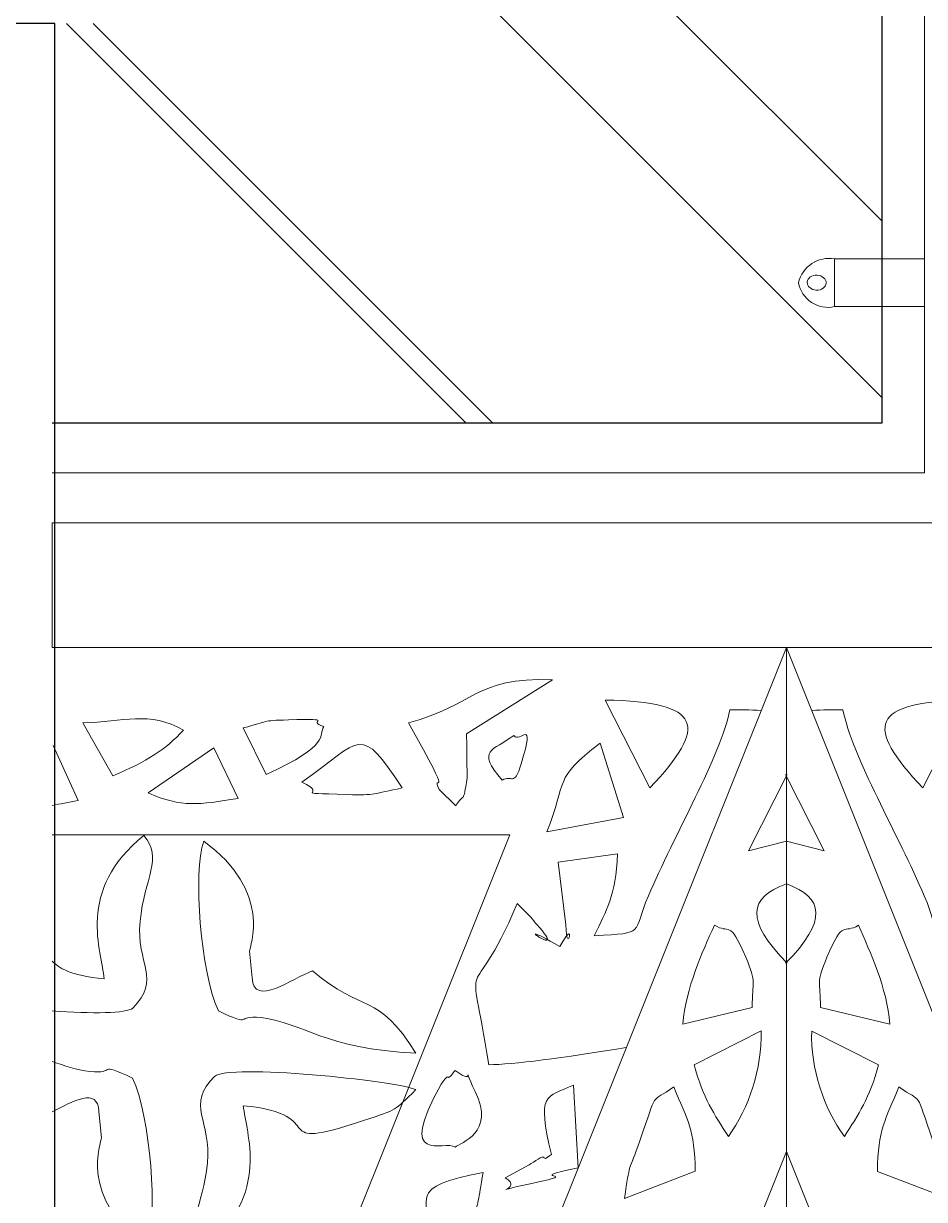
# Model space of a CAD drawing. Header units: inches. Extents: x 249 to 1192, y -18 to 440.
# Drawn here: x 622.884 to 623.605, y 265.706 to 266.648 of the extents above; entities that cross this region are included whole.
import ezdxf

# ---------------------------------------------------------------- set-up
doc = ezdxf.new("R2010")
doc.units = ezdxf.units.IN
doc.header["$MEASUREMENT"] = 0
for name, color, linetype, lineweight in [('ACP', 15, 'Continuous', 15), ('BALOK', 3, 'Continuous', 20), ('BESI', 201, 'Continuous', 0), ('KACA', 141, 'Continuous', 30), ('KUSEN', 16, 'Continuous', 15)]:
    doc.layers.add(name, color=color, linetype=linetype, lineweight=lineweight)
doc.layers.add('KOLOM', color=5, linetype='Continuous')

# ---------------------------------------------------------------- blocks, each defined once
blk = doc.blocks.new('GORGA')
blk.add_lwpolyline([(366.59218, 151.19092), (367.59218, 151.19092), (367.59218, 149.19092), (366.59218, 149.19092)], close=True)
blk.add_lwpolyline([(366.59218, 151.19092), (367.59218, 151.19092), (367.59218, 149.19092), (366.59218, 149.19092)], close=True)
blk = doc.blocks.new('GOTGAA')
for points in [[(0.01962, 2.46158), (1.01962, -0.03842), (0.01962, -0.03842), (0.01962, 2.46158)], [(0.01962, 2.05769), (0.79807, 0.11158), (0.01962, 0.11158)]]:
    blk.add_lwpolyline(points)
for points in [[(0.01905, 2.35984), (0.01905, 2.35984), (0.04988, 2.29874), (0.04988, 2.29874)], [(0.04988, 2.29874), (0.04988, 2.29874), (0.01905, 2.35984), (0.01905, 2.35984)], [(0.04988, 2.29874), (0.04988, 2.29874), (0.01962, 2.30657), (0.01962, 2.30657)], [(0.01962, 2.30657), (0.01962, 2.30657), (0.04988, 2.29874), (0.04988, 2.29874)], [(0.01962, 2.27215), (0.04954, 2.26172), (0.05306, 2.24301), (0.01901, 2.2087)], [(0.01901, 2.2087), (0.05306, 2.24301), (0.04954, 2.26172), (0.01962, 2.27215)], [(0.05218, 2.2136), (0.0655, 2.24492), (0.06521, 2.23146), (0.07731, 2.23915)], [(0.07731, 2.23915), (0.06521, 2.23146), (0.0655, 2.24492), (0.05218, 2.2136)], [(0.07731, 2.23915), (0.08702, 2.21716), (0.1001, 2.18935), (0.10254, 2.15985)], [(0.10254, 2.15985), (0.1001, 2.18935), (0.08702, 2.21716), (0.07731, 2.23915)], [(0.04691, 2.17322), (0.0472, 2.19484), (0.04296, 2.1919), (0.05218, 2.2136)], [(0.05218, 2.2136), (0.04296, 2.1919), (0.0472, 2.19484), (0.04691, 2.17322)], [(0.10254, 2.15985), (0.10254, 2.15985), (0.04691, 2.17322), (0.04691, 2.17322)], [(0.04691, 2.17322), (0.04691, 2.17322), (0.10254, 2.15985), (0.10254, 2.15985)], [(0.06607, 2.06991), (0.04935, 2.09335), (0.03913, 2.12342), (0.0399, 2.15434)], [(0.0399, 2.15434), (0.03913, 2.12342), (0.04935, 2.09335), (0.06607, 2.06991)], [(0.0399, 2.15434), (0.0399, 2.15434), (0.09342, 2.12722), (0.09342, 2.12722)], [(0.09342, 2.12722), (0.09342, 2.12722), (0.0399, 2.15434), (0.0399, 2.15434)], [(0.09342, 2.12722), (0.08663, 2.10073), (0.07724, 2.08726), (0.06607, 2.06991)], [(0.06607, 2.06991), (0.07724, 2.08726), (0.08663, 2.10073), (0.09342, 2.12722)], [(0.09259, 2.0419), (0.09295, 2.07522), (0.0989, 2.08311), (0.10975, 2.10951)], [(0.10975, 2.10951), (0.0989, 2.08311), (0.09295, 2.07522), (0.09259, 2.0419)], [(0.10975, 2.10951), (0.12956, 2.09563), (0.12221, 2.10856), (0.13704, 2.06621)], [(0.13704, 2.06621), (0.12221, 2.10856), (0.12956, 2.09563), (0.10975, 2.10951)], [(0.14918, 2.02027), (0.14918, 2.02027), (0.09259, 2.0419), (0.09259, 2.0419)], [(0.09259, 2.0419), (0.09259, 2.0419), (0.14918, 2.02027), (0.14918, 2.02027)], [(0.90911, 0.16043), (0.89578, 0.1916), (0.90821, 0.18996), (0.86573, 0.19259)], [(0.86573, 0.19259), (0.90821, 0.18996), (0.89578, 0.1916), (0.90911, 0.16043)], [(0.97429, 0.01146), (0.96726, 0.04797), (0.92944, 0.11288), (0.90911, 0.16043)], [(0.90911, 0.16043), (0.92944, 0.11288), (0.96726, 0.04797), (0.97429, 0.01146)], [(0.87442, 0.00364), (0.87442, 0.00364), (0.91025, 0.07394), (0.91025, 0.07394)], [(0.91025, 0.07394), (0.95754, 0.02462), (0.95259, 0.00487), (0.87442, 0.00364)], [(0.87442, 0.00364), (0.95259, 0.00487), (0.95754, 0.02462), (0.91025, 0.07394)], [(0.91025, 0.07394), (0.91025, 0.07394), (0.87442, 0.00364), (0.87442, 0.00364)], [(0.99944, 0.01203), (0.99054, 0.01155), (0.98212, 0.01134), (0.97429, 0.01146)], [(0.97429, 0.01146), (0.98212, 0.01134), (0.99054, 0.01155), (0.99944, 0.01203)]]:
    blk.add_open_spline(points, degree=3)
blk = doc.blocks.new('GORRG')
at = {"xscale": -1, "rotation": 359.9999999751687}
blk.add_blockref('GOTGAA', (-0.96076, 0), dxfattribs=at)
blk = doc.blocks.new('tampak depan')
at = {"layer": 'KACA'}
h = blk.add_hatch(dxfattribs=at)
h.set_pattern_fill('AR-RROOF', color=256, scale=0.5, angle=45, style=0)
h.set_pattern_definition([(135, (809.36596, 361.98006), (-0.424264, 1.1313708), [7.5, -1, 2.5, -0.5]), (135, (809.0725, 362.62706), (0.8237794, 0.1166726), [1.5, -0.165, 3, -0.375]), (135, (809.4897, 362.45735), (-1.6015969, 2.0753584), [4, -0.7, 2, -0.5])])
edge = h.paths.add_edge_path()
edge.add_line((708.59663, 341.15691), (708.59663, 341.47691))
edge.add_line((708.59663, 341.47691), (708.64663, 341.47691))
edge.add_line((708.64663, 341.47691), (708.64663, 341.57691))
edge.add_line((708.64663, 341.57691), (708.59663, 341.57691))
edge.add_line((708.59663, 341.57691), (708.59663, 342.00121))
edge.add_line((708.59663, 342.00121), (709.26144, 342.00121))
edge.add_line((709.26144, 342.00121), (709.26144, 341.92287))
edge.add_line((709.26144, 341.92287), (709.22331, 341.92287))
edge.add_arc((709.21908, 341.89774), 0.02549, 440.43805, 526.45959)
edge.add_arc((709.21813, 341.90824), 0.02426, 190.76599, 282.33637)
edge.add_line((709.22331, 341.88454), (709.26144, 341.88454))
edge.add_line((709.26144, 341.88454), (709.26144, 341.28839))
edge.add_line((709.26144, 341.28839), (709.22331, 341.28839))
edge.add_arc((709.21908, 341.26325), 0.02549, 440.43805, 526.45959)
edge.add_arc((709.21813, 341.27375), 0.02426, 190.76599, 282.33637)
edge.add_line((709.22331, 341.25005), (709.26144, 341.25005))
edge.add_line((709.26144, 341.25005), (709.26144, 341.15691))
edge.add_line((709.26144, 341.15691), (708.59663, 341.15691))
at = {"layer": 'ACP'}
for points in [[(708.59663, 339.50677), (709.18468, 340.97691), (708.59663, 340.97691)], [(709.18468, 340.97691), (708.59663, 339.50677)], [(708.59663, 338.47691), (709.18468, 338.47691), (709.18468, 340.97691)], [(708.59663, 339.91066), (708.96313, 340.82691), (708.59663, 340.82691)], [(709.18468, 340.57302), (708.59663, 339.10289)]]:
    blk.add_lwpolyline(points, dxfattribs=at)
for points in [[(708.99727, 340.9511), (708.93396, 340.95334), (708.93459, 340.93005), (708.88198, 340.9167)], [(708.88198, 340.9167), (708.93459, 340.93005), (708.93396, 340.95334), (708.99727, 340.9511)], [(708.9285, 340.90783), (708.9285, 340.90783), (708.99727, 340.9511), (708.99727, 340.9511)], [(708.99727, 340.9511), (708.99727, 340.9511), (708.9285, 340.90783), (708.9285, 340.90783)], [(709.03948, 340.93486), (709.03948, 340.93486), (709.07532, 340.86455), (709.07532, 340.86455)], [(709.07532, 340.86455), (709.1226, 340.91387), (709.11765, 340.93362), (709.03948, 340.93486)], [(709.03948, 340.93486), (709.11765, 340.93362), (709.1226, 340.91387), (709.07532, 340.86455)], [(709.07532, 340.86455), (709.07532, 340.86455), (709.03948, 340.93486), (709.03948, 340.93486)], [(708.62109, 340.91665), (708.65347, 340.91733), (708.67433, 340.9264), (708.70175, 340.91083)], [(708.81411, 340.91374), (708.79864, 340.91796), (708.8265, 340.92014), (708.78579, 340.91897)], [(708.97229, 340.88376), (708.98399, 340.92268), (708.97103, 340.89959), (708.96635, 340.90645)], [(708.96635, 340.90645), (708.97103, 340.89959), (708.98399, 340.92268), (708.97229, 340.88376)], [(709.13935, 340.92703), (709.13232, 340.89052), (709.0945, 340.82561), (709.07417, 340.77807)], [(709.07417, 340.77807), (709.0945, 340.82561), (709.13232, 340.89052), (709.13935, 340.92703)], [(709.1645, 340.92646), (709.1556, 340.92694), (709.14718, 340.92715), (709.13935, 340.92703)], [(709.13935, 340.92703), (709.14718, 340.92715), (709.1556, 340.92694), (709.1645, 340.92646)], [(708.64509, 340.8741), (708.64509, 340.8741), (708.62109, 340.91665), (708.62109, 340.91665)], [(708.70175, 340.91083), (708.68728, 340.89508), (708.67251, 340.8856), (708.64509, 340.8741)], [(708.74958, 340.91255), (708.74958, 340.91255), (708.7679, 340.87513), (708.7679, 340.87513)], [(708.7679, 340.87513), (708.82079, 340.89931), (708.80944, 340.90631), (708.81411, 340.91374)], [(708.87697, 340.8644), (708.84299, 340.91603), (708.84507, 340.90396), (708.79658, 340.86896)], [(708.88198, 340.9167), (708.9217, 340.84648), (708.89879, 340.87912), (708.90667, 340.86323)], [(708.90667, 340.86323), (708.89879, 340.87912), (708.9217, 340.84648), (708.88198, 340.9167)], [(708.92889, 340.87258), (708.92891, 340.87274), (708.92854, 340.90483), (708.9285, 340.90783)], [(708.9285, 340.90783), (708.92854, 340.90483), (708.92891, 340.87274), (708.92889, 340.87258)], [(708.96635, 340.90645), (708.94964, 340.89394), (708.93572, 340.89549), (708.95704, 340.87054)], [(708.95704, 340.87054), (708.93572, 340.89549), (708.94964, 340.89394), (708.96635, 340.90645)], [(708.59744, 340.89839), (708.59744, 340.89839), (708.61742, 340.85431), (708.61742, 340.85431)], [(708.67333, 340.86041), (708.67333, 340.86041), (708.7259, 340.89645), (708.7259, 340.89645)], [(708.74539, 340.85602), (708.74539, 340.85602), (708.7259, 340.89645), (708.7259, 340.89645)], [(708.7259, 340.89645), (708.7259, 340.89645), (708.74539, 340.85602), (708.74539, 340.85602)], [(709.03557, 340.90031), (708.99692, 340.87084), (709.00972, 340.87104), (708.99275, 340.82932)], [(708.99275, 340.82932), (709.00972, 340.87104), (708.99692, 340.87084), (709.03557, 340.90031)], [(709.05412, 340.84065), (709.05412, 340.84065), (709.03557, 340.90031), (709.03557, 340.90031)], [(709.03557, 340.90031), (709.03557, 340.90031), (709.05412, 340.84065), (709.05412, 340.84065)], [(708.95704, 340.87054), (708.96478, 340.87569), (708.96647, 340.86441), (708.97229, 340.88376)], [(708.97229, 340.88376), (708.96647, 340.86441), (708.96478, 340.87569), (708.95704, 340.87054)], [(708.9198, 340.85017), (708.92642, 340.86127), (708.92574, 340.85019), (708.92889, 340.87258)], [(708.92889, 340.87258), (708.92574, 340.85019), (708.92642, 340.86127), (708.9198, 340.85017)], [(709.18526, 340.87517), (709.18526, 340.87517), (709.15442, 340.81407), (709.15442, 340.81407)], [(709.15442, 340.81407), (709.15442, 340.81407), (709.18526, 340.87517), (709.18526, 340.87517)], [(708.79658, 340.86896), (708.82048, 340.85843), (708.78244, 340.86088), (708.83337, 340.8591)], [(708.83337, 340.8591), (708.85519, 340.85834), (708.85369, 340.85978), (708.87697, 340.8644)], [(708.90667, 340.86323), (708.90667, 340.86323), (708.9198, 340.85017), (708.9198, 340.85017)], [(708.9198, 340.85017), (708.9198, 340.85017), (708.90667, 340.86323), (708.90667, 340.86323)], [(708.61742, 340.85431), (708.60946, 340.85295), (708.60267, 340.85155), (708.59663, 340.85042)], [(708.74539, 340.85602), (708.71381, 340.85084), (708.70098, 340.84865), (708.67333, 340.86041)], [(708.99275, 340.82932), (708.99275, 340.82932), (709.05412, 340.84065), (709.05412, 340.84065)], [(709.05412, 340.84065), (709.05412, 340.84065), (708.99275, 340.82932), (708.99275, 340.82932)], [(709.15442, 340.81407), (709.15442, 340.81407), (709.18468, 340.8219), (709.18468, 340.8219)], [(709.18468, 340.8219), (709.18468, 340.8219), (709.15442, 340.81407), (709.15442, 340.81407)], [(709.04937, 340.81168), (709.04937, 340.81168), (709.00198, 340.80504), (709.00198, 340.80504)], [(709.00198, 340.80504), (709.00198, 340.80504), (709.04937, 340.81168), (709.04937, 340.81168)], [(709.03079, 340.7459), (709.04062, 340.76735), (709.04812, 340.77688), (709.04937, 340.81168)], [(709.04937, 340.81168), (709.04812, 340.77688), (709.04062, 340.76735), (709.03079, 340.7459)], [(709.00198, 340.80504), (709.00198, 340.80504), (709.00803, 340.75479), (709.00803, 340.75479)], [(709.00803, 340.75479), (709.00803, 340.75479), (709.00198, 340.80504), (709.00198, 340.80504)], [(709.18468, 340.78748), (709.15477, 340.77705), (709.15125, 340.75835), (709.18529, 340.72403)], [(709.18529, 340.72403), (709.15125, 340.75835), (709.15477, 340.77705), (709.18468, 340.78748)], [(708.96913, 340.77186), (708.92996, 340.67992), (708.92947, 340.74507), (708.94639, 340.64267)], [(708.94639, 340.64267), (708.92947, 340.74507), (708.92996, 340.67992), (708.96913, 340.77186)], [(708.97994, 340.76076), (708.97994, 340.76076), (708.96913, 340.77186), (708.96913, 340.77186)], [(708.96913, 340.77186), (708.96913, 340.77186), (708.97994, 340.76076), (708.97994, 340.76076)], [(709.07417, 340.77807), (709.06084, 340.74689), (709.07327, 340.74853), (709.03079, 340.7459)], [(709.03079, 340.7459), (709.07327, 340.74853), (709.06084, 340.74689), (709.07417, 340.77807)], [(709.00312, 340.73728), (708.95538, 340.76526), (709.01402, 340.72309), (708.9847, 340.75509)], [(708.9847, 340.75509), (709.01402, 340.72309), (708.95538, 340.76526), (709.00312, 340.73728)], [(708.9847, 340.75509), (708.98328, 340.75664), (708.98131, 340.75927), (708.97994, 340.76076)], [(708.97994, 340.76076), (708.98131, 340.75927), (708.98328, 340.75664), (708.9847, 340.75509)], [(709.00803, 340.75479), (709.00848, 340.72724), (709.01712, 340.76357), (709.00312, 340.73728)], [(709.00312, 340.73728), (709.01712, 340.76357), (709.00848, 340.72724), (709.00803, 340.75479)], [(709.15212, 340.72893), (709.13881, 340.76025), (709.13909, 340.74679), (709.127, 340.75449)], [(709.127, 340.75449), (709.13909, 340.74679), (709.13881, 340.76025), (709.15212, 340.72893)], [(709.127, 340.75449), (709.11728, 340.73249), (709.10421, 340.70469), (709.10176, 340.67518)], [(709.10176, 340.67518), (709.10421, 340.70469), (709.11728, 340.73249), (709.127, 340.75449)], [(709.1574, 340.68855), (709.15711, 340.71018), (709.16135, 340.70723), (709.15212, 340.72893)], [(709.15212, 340.72893), (709.16135, 340.70723), (709.15711, 340.71018), (709.1574, 340.68855)], [(709.10176, 340.67518), (709.10176, 340.67518), (709.1574, 340.68855), (709.1574, 340.68855)], [(709.1574, 340.68855), (709.1574, 340.68855), (709.10176, 340.67518), (709.10176, 340.67518)], [(709.1644, 340.66968), (709.1644, 340.66968), (709.11088, 340.64255), (709.11088, 340.64255)], [(709.11088, 340.64255), (709.11088, 340.64255), (709.1644, 340.66968), (709.1644, 340.66968)], [(709.13823, 340.58524), (709.15496, 340.60869), (709.16518, 340.63875), (709.1644, 340.66968)], [(709.1644, 340.66968), (709.16518, 340.63875), (709.15496, 340.60869), (709.13823, 340.58524)], [(708.94639, 340.64267), (708.96521, 340.6427), (709.00587, 340.64826), (709.05646, 340.65636)], [(709.05646, 340.65636), (709.00587, 340.64826), (708.96521, 340.6427), (708.94639, 340.64267)], [(708.93545, 340.62116), (708.92257, 340.64781), (708.93829, 340.62415), (708.91933, 340.638)], [(708.91933, 340.638), (708.93829, 340.62415), (708.92257, 340.64781), (708.93545, 340.62116)], [(708.91933, 340.638), (708.91759, 340.6361), (708.91448, 340.63118), (708.91373, 340.63267)], [(708.91373, 340.63267), (708.91448, 340.63118), (708.91759, 340.6361), (708.91933, 340.638)], [(709.11088, 340.64255), (709.11768, 340.61606), (709.12706, 340.6026), (709.13823, 340.58524)], [(709.13823, 340.58524), (709.12706, 340.6026), (709.11768, 340.61606), (709.11088, 340.64255)], [(708.91373, 340.63267), (708.91298, 340.63418), (708.90917, 340.62866), (708.90828, 340.62709)], [(708.90828, 340.62709), (708.90917, 340.62866), (708.91298, 340.63418), (708.91373, 340.63267)], [(708.90828, 340.62709), (708.87073, 340.56071), (708.91157, 340.58269), (708.91928, 340.57662)], [(708.91928, 340.57662), (708.91157, 340.58269), (708.87073, 340.56071), (708.90828, 340.62709)], [(708.91928, 340.57662), (708.92371, 340.5803), (708.95165, 340.58767), (708.93545, 340.62116)], [(708.93545, 340.62116), (708.95165, 340.58767), (708.92371, 340.5803), (708.91928, 340.57662)], [(709.0142, 340.62622), (708.99205, 340.61669), (708.9846, 340.62029), (708.99641, 340.57067)], [(708.99641, 340.57067), (708.9846, 340.62029), (708.99205, 340.61669), (709.0142, 340.62622)], [(709.01794, 340.56005), (709.01794, 340.56005), (709.0142, 340.62622), (709.0142, 340.62622)], [(709.0142, 340.62622), (709.0142, 340.62622), (709.01794, 340.56005), (709.01794, 340.56005)], [(709.09455, 340.62484), (709.07475, 340.61096), (709.08209, 340.62389), (709.06726, 340.58155)], [(709.06726, 340.58155), (709.08209, 340.62389), (709.07475, 340.61096), (709.09455, 340.62484)], [(709.11172, 340.55724), (709.11136, 340.59055), (709.10541, 340.59844), (709.09455, 340.62484)], [(709.09455, 340.62484), (709.10541, 340.59844), (709.11136, 340.59055), (709.11172, 340.55724)], [(709.06726, 340.58155), (709.05849, 340.55652), (709.05907, 340.56494), (709.05513, 340.5356)], [(709.05513, 340.5356), (709.05907, 340.56494), (709.05849, 340.55652), (709.06726, 340.58155)], [(708.97852, 340.56252), (708.97852, 340.56252), (708.95934, 340.55205), (708.95934, 340.55205)], [(708.95934, 340.55205), (708.95934, 340.55205), (708.97852, 340.56252), (708.97852, 340.56252)], [(708.99066, 340.56805), (708.9894, 340.57055), (708.98302, 340.56477), (708.97852, 340.56252)], [(708.97852, 340.56252), (708.98302, 340.56477), (708.9894, 340.57055), (708.99066, 340.56805)], [(708.99641, 340.57067), (708.99458, 340.56963), (708.99152, 340.56635), (708.99066, 340.56805)], [(708.99066, 340.56805), (708.99152, 340.56635), (708.99458, 340.56963), (708.99641, 340.57067)], [(708.94173, 340.55635), (708.88123, 340.54366), (708.89323, 340.54117), (708.90802, 340.48323)], [(708.93068, 340.51385), (708.93938, 340.53386), (708.93749, 340.53299), (708.94173, 340.55635)], [(708.95934, 340.55205), (708.97642, 340.54236), (708.93817, 340.53882), (708.98175, 340.5478)], [(708.98175, 340.5478), (708.93817, 340.53882), (708.97642, 340.54236), (708.95934, 340.55205)], [(708.98175, 340.5478), (709.02536, 340.55679), (708.9701, 340.55009), (709.01794, 340.56005)], [(709.01794, 340.56005), (708.9701, 340.55009), (709.02536, 340.55679), (708.98175, 340.5478)], [(709.05513, 340.5356), (709.05513, 340.5356), (709.11172, 340.55724), (709.11172, 340.55724)], [(709.11172, 340.55724), (709.11172, 340.55724), (709.05513, 340.5356), (709.05513, 340.5356)]]:
    blk.add_open_spline(points, degree=3, dxfattribs=at)
at = {"layer": 'ACP', "color": 7}
for points in [[(708.70175, 340.91083), (708.67433, 340.9264), (708.65347, 340.91733), (708.62109, 340.91665)], [(708.62109, 340.91665), (708.62109, 340.91665), (708.64509, 340.8741), (708.64509, 340.8741)], [(708.64509, 340.8741), (708.67251, 340.8856), (708.68728, 340.89508), (708.70175, 340.91083)], [(708.61742, 340.85431), (708.61742, 340.85431), (708.59744, 340.89839), (708.59744, 340.89839)], [(708.7259, 340.89645), (708.7259, 340.89645), (708.67333, 340.86041), (708.67333, 340.86041)], [(708.59663, 340.85042), (708.60267, 340.85155), (708.60946, 340.85295), (708.61742, 340.85431)], [(708.67333, 340.86041), (708.70098, 340.84865), (708.71381, 340.85084), (708.74539, 340.85602)]]:
    blk.add_open_spline(points, degree=3, dxfattribs=at)
at = {"layer": 'ACP'}
for points, knots in [([(708.78579, 340.91897), (708.8265, 340.92014), (708.79864, 340.91796), (708.81411, 340.91374), (708.81411, 340.91374), (708.80944, 340.90631), (708.82079, 340.89931), (708.7679, 340.87513), (708.7679, 340.87513), (708.7679, 340.87513), (708.74958, 340.91255), (708.74958, 340.91255), (708.74958, 340.91255), (708.77158, 340.91805), (708.76313, 340.91831), (708.78579, 340.91897), (708.78579, 340.91897), (708.76313, 340.91831), (708.77158, 340.91805), (708.74958, 340.91255)], [0.4, 0.4, 0.4, 0.4, 1.2, 1.2, 1.2, 1.2, 1.6, 1.6, 1.6, 1.6, 2, 2, 2, 2, 2.8, 2.8, 2.8, 2.8, 3.2, 3.2, 3.2, 3.2]), ([(708.87697, 340.8644), (708.85369, 340.85978), (708.85519, 340.85834), (708.83337, 340.8591), (708.83337, 340.8591), (708.78244, 340.86088), (708.82048, 340.85843), (708.79658, 340.86896), (708.79658, 340.86896), (708.84507, 340.90396), (708.84299, 340.91603), (708.87697, 340.8644)], [0, 0, 0, 0, 0.5, 0.5, 0.5, 0.5, 1.25, 1.25, 1.25, 1.25, 1.75, 1.75, 1.75, 1.75]), ([(708.59663, 340.72565), (708.6015, 340.7204), (708.61032, 340.71412), (708.63813, 340.71153), (708.63631, 340.73314), (708.61515, 340.7823), (708.67001, 340.8264), (708.67001, 340.8264), (708.68555, 340.80746), (708.67058, 340.79344), (708.66689, 340.75732), (708.66689, 340.75732), (708.66348, 340.72394), (708.68455, 340.71071), (708.66109, 340.68807), (708.66109, 340.68807), (708.65643, 340.68357), (708.62827, 340.68363), (708.59663, 340.68572)], [0.8902482, 0.8902482, 0.8902482, 0.8902482, 1, 1, 1, 1.1428571, 1.1428571, 1.1428571, 1.1428571, 1.2857143, 1.2857143, 1.2857143, 1.2857143, 1.4285714, 1.4285714, 1.4285714, 1.4285714, 1.4910828, 1.4910828, 1.4910828, 1.4910828]), ([(708.80517, 340.7178), (708.84531, 340.68323), (708.85693, 340.70185), (708.88785, 340.65194), (708.88785, 340.65194), (708.81428, 340.6552), (708.79788, 340.67647), (708.76394, 340.68036), (708.76394, 340.68036), (708.74176, 340.6829), (708.75927, 340.67203), (708.72964, 340.68572), (708.72964, 340.68572), (708.71548, 340.71596), (708.70913, 340.79742), (708.71802, 340.82169), (708.71802, 340.82169), (708.77353, 340.78134), (708.75473, 340.73682), (708.75458, 340.73356), (708.75458, 340.73356), (708.75458, 340.73356), (708.75678, 340.71237), (708.75678, 340.71237), (708.75678, 340.71237), (708.75764, 340.68753), (708.78949, 340.71258), (708.80517, 340.7178)], [0, 0, 0, 0, 0.125, 0.125, 0.125, 0.125, 0.25, 0.25, 0.25, 0.25, 0.375, 0.375, 0.375, 0.375, 0.5, 0.5, 0.5, 0.5, 0.625, 0.625, 0.625, 0.625, 0.75, 0.75, 0.75, 0.75, 1, 1, 1, 1]), ([(708.59663, 340.64536), (708.60651, 340.64165), (708.61568, 340.63855), (708.6267, 340.63729), (708.6267, 340.63729), (708.64888, 340.63475), (708.63137, 340.64562), (708.661, 340.63193), (708.661, 340.63193), (708.67516, 340.60168), (708.68151, 340.52023), (708.67262, 340.49596), (708.67262, 340.49596), (708.61711, 340.5363), (708.63591, 340.58083), (708.63606, 340.58409), (708.63606, 340.58409), (708.63606, 340.58409), (708.63386, 340.60528), (708.63386, 340.60528), (708.63386, 340.60528), (708.63318, 340.62508), (708.61281, 340.61318), (708.59663, 340.6049)], [0.2094141, 0.2094141, 0.2094141, 0.2094141, 0.25, 0.25, 0.25, 0.25, 0.375, 0.375, 0.375, 0.375, 0.5, 0.5, 0.5, 0.5, 0.625, 0.625, 0.625, 0.625, 0.75, 0.75, 0.75, 0.75, 0.9492336, 0.9492336, 0.9492336, 0.9492336]), ([(708.74965, 340.60982), (708.75148, 340.5882), (708.77264, 340.53904), (708.71778, 340.49495), (708.71778, 340.49495), (708.70223, 340.51388), (708.7172, 340.5279), (708.7209, 340.56402), (708.7209, 340.56402), (708.72431, 340.5974), (708.70323, 340.61064), (708.72669, 340.63327), (708.72669, 340.63327), (708.73735, 340.64356), (708.87071, 340.63006), (708.88798, 340.62271), (708.88798, 340.62271), (708.86956, 340.60538), (708.8745, 340.60731), (708.84597, 340.59787), (708.84597, 340.59787), (708.7658, 340.57134), (708.82205, 340.60306), (708.74965, 340.60982)], [0, 0, 0, 0, 0.142857, 0.142857, 0.142857, 0.142857, 0.285714, 0.285714, 0.285714, 0.285714, 0.428571, 0.428571, 0.428571, 0.428571, 0.571429, 0.571429, 0.571429, 0.571429, 0.714286, 0.714286, 0.714286, 0.714286, 1, 1, 1, 1]), ([(708.94173, 340.55635), (708.93749, 340.53299), (708.93938, 340.53386), (708.93068, 340.51385), (708.93068, 340.51385), (708.91035, 340.46711), (708.92657, 340.5016), (708.90802, 340.48323), (708.90802, 340.48323), (708.89323, 340.54117), (708.88123, 340.54366), (708.94173, 340.55635)], [0, 0, 0, 0, 0.5, 0.5, 0.5, 0.5, 1.25, 1.25, 1.25, 1.25, 1.75, 1.75, 1.75, 1.75])]:
    blk.add_open_spline(points, degree=3, knots=knots, dxfattribs=at)
at = {"layer": 'BALOK'}
blk.add_lwpolyline([(708.59663, 341.07691), (723.22692, 341.07691), (723.18703, 340.97691), (708.59663, 340.97691)], close=True, dxfattribs=at)
at = {"layer": 'BESI'}
for points in [[(709.22331, 341.28839, 0.394019), (709.1943, 341.26922, -0.787765)], [(709.22331, 341.25005, -0.422264), (709.1943, 341.26922, 10.612517)]]:
    blk.add_lwpolyline(points, format="xyb", dxfattribs=at)
blk.add_lwpolyline([(709.29533, 341.28839), (709.22331, 341.28839), (709.22331, 341.25005), (709.29533, 341.25005)], close=True, dxfattribs=at)
blk.add_ellipse((709.20898, 341.26929), major_axis=(-0.00758, 0.0004), ratio=0.795187, dxfattribs=at)
at = {"layer": 'KACA'}
blk.add_lwpolyline([(708.59663, 341.15691), (709.26144, 341.15691), (709.26144, 342.00121), (708.59663, 342.00121)], dxfattribs=at)
at = {"layer": 'KOLOM'}
blk.add_lwpolyline([(708.59869, 341.47691), (707.59869, 341.47691), (707.59869, 339.47691), (708.59869, 339.47691)], close=True, dxfattribs=at)
at = {"layer": 'KUSEN'}
for points in [[(708.59663, 341.07691), (709.3375, 341.07691), (709.3375, 342.07691), (708.59663, 342.07691)], [(708.59663, 341.11691), (709.29533, 341.11691), (709.29533, 342.03691), (708.59663, 342.03691)]]:
    blk.add_lwpolyline(points, dxfattribs=at)
at = {"layer": 'ACP', "extrusion": (0, 0, -1), "xscale": -1, "zscale": -1, "rotation": 5.555763848974492e-08}
blk.add_blockref('GOTGAA', (-709.16506, 338.51533), dxfattribs=at)
at = {"layer": 'ACP', "xscale": -1, "rotation": 180}
blk.add_blockref('GORRG', (711.16506, 340.93849), dxfattribs=at)
at = {"layer": 'KACA', "xscale": -1}
blk.add_blockref('GORGA', (1075.19087, 190.286), dxfattribs=at)

msp = doc.modelspace()

# ---------------------------------------------------------------- block references
at = {"layer": 'KOLOM'}
msp.add_blockref('tampak depan', (-85.68993, -74.82902), dxfattribs=at)

doc.saveas('drawing.dxf')
